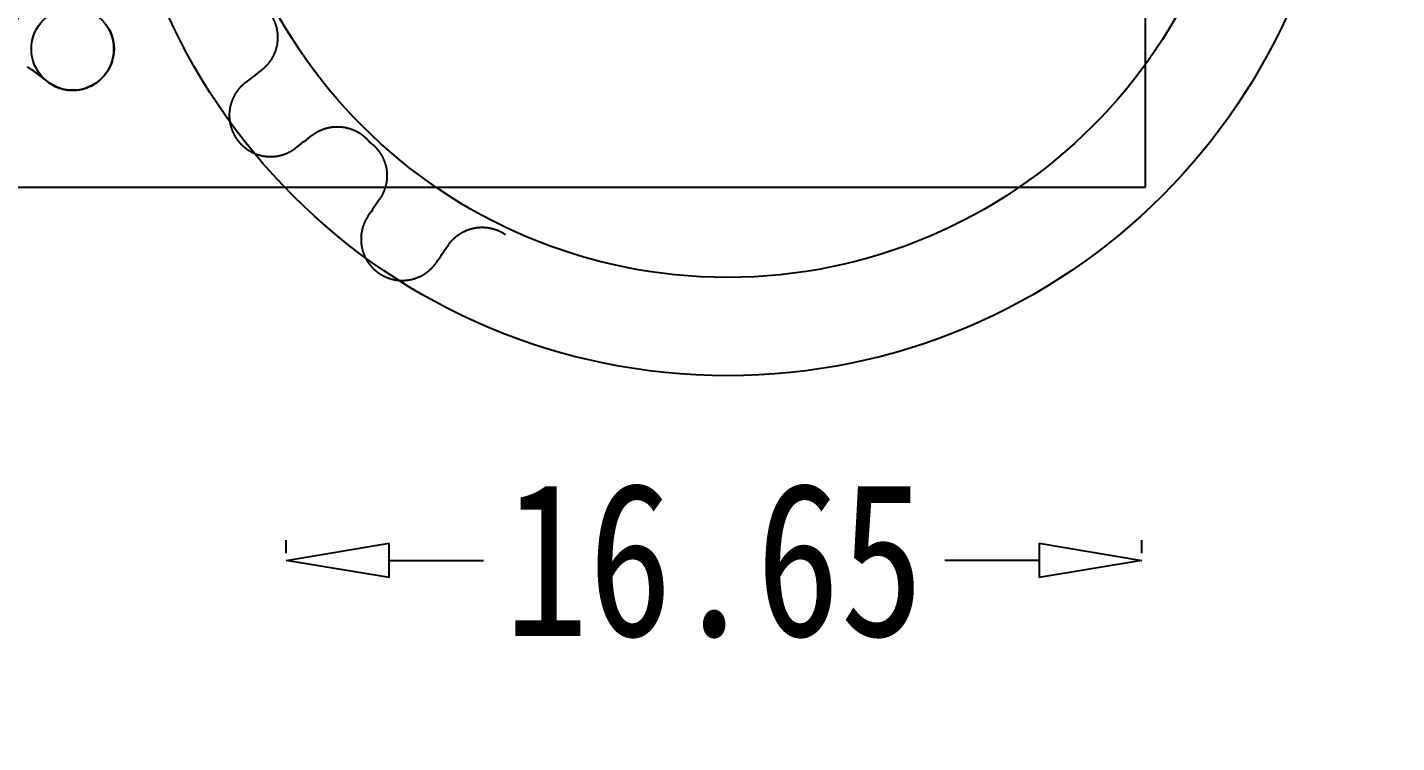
# Model space of a CAD drawing. Header units: inches. Extents: x -422 to 301, y 482 to 1125.
# Drawn here: x -47.09 to -20.44, y 793.45 to 807.38 of the extents above; entities that cross this region are included whole.
import ezdxf

# ---------------------------------------------------------------- set-up
doc = ezdxf.new("R2010")
doc.units = ezdxf.units.IN
doc.header["$LTSCALE"] = 1.21
doc.header["$MEASUREMENT"] = 0
doc.header["$PDMODE"] = 3
doc.header["$PDSIZE"] = 0.3125
doc.layers.get('0').update_dxf_attribs({"color": 5, "linetype": 'CONTINUOUS'})
doc.layers.get('Defpoints').update_dxf_attribs({"linetype": 'CONTINUOUS'})
doc.layers.add('剖面线层', color=2, linetype='CONTINUOUS', lineweight=25)
doc.styles.get("Standard").update_dxf_attribs({"font": 'txt', "width": 0.8})
doc.dimstyles.get("Standard").update_dxf_attribs({"dimtxt": 0.15625, "dimasz": 0.1875, "dimexe": 0.18, "dimexo": 0.0625, "dimgap": 0.09, "dimtad": 0, "dimtih": 1, "dimtoh": 1, "dimzin": 4, "dimdsep": 46, "dimtxsty": 'Standard', "dimblk": 'CLOSED', "dimblk1": 'CLOSED', "dimblk2": 'CLOSED', "dimcen": 0.09, "dimadec": 0, "dimazin": 0, "dimtp": 0.01, "dimtm": 0.01, "dimtfac": 1, "dimtofl": 0, "dimtmove": 0, "dimatfit": 3, "dimldrblk": 'CLOSED', "dimfxl": 1, "dimtolj": 1, "dimtzin": 4, "dimarcsym": 0})
picture_1 = doc.add_image_def('image1.jpg', size_in_pixel=(750, 1017))

# ---------------------------------------------------------------- blocks, each defined once
blk = doc.blocks.new('_ClosedBlank')
at = {"color": 0, "linetype": 'ByBlock', "lineweight": -2}
for p, q in [((-1, 0.167), (0, 0)), ((-1, 0.167), (-1, -0.167)), ((0, 0), (-1, -0.167))]:
    blk.add_line(p, q, dxfattribs=at)
blk = doc.blocks.new('*D35')
at = {"color": 0, "lineweight": -2, "transparency": 16777216}
for p, q in [((-47.689, 824.258), (-44.314, 821.482)), ((-33.658, 812.553), (-33.262, 812.553)), ((-33.46, 812.355), (-33.46, 812.751))]:
    blk.add_line(p, q, dxfattribs=at)
at = {"layer": 'Defpoints', "color": 0, "transparency": 16777216}
for p in [(-42.77, 820.212), (-24.151, 804.895)]:
    blk.add_point(p, dxfattribs=at)
at = {"color": 0, "lineweight": -2, "transparency": 16777216, "xscale": 2, "yscale": 2, "zscale": 2, "rotation": 320.558791969934}
blk.add_blockref('_ClosedBlank', (-42.77, 820.212), dxfattribs=at)
at = {"color": 0, "transparency": 16777216, "insert": (-51.775, 827.619), "char_height": 3, "attachment_point": 5, "rotation": 320.5588}
blk.add_mtext('\\A1;∅24.11', dxfattribs=at)
blk = doc.blocks.new('*D52')
at = {"color": 0, "lineweight": -2, "transparency": 16777216}
for p, q in [((-42.049, 797.136), (-42.049, 797.395)), ((-25.396, 797.136), (-25.396, 797.395)), ((-40.049, 796.999), (-38.212, 796.999)), ((-27.396, 796.999), (-29.232, 796.999))]:
    blk.add_line(p, q, dxfattribs=at)
at = {"layer": 'Defpoints', "color": 0, "transparency": 16777216}
for p in [(-42.049, 796.999), (-25.396, 796.999), (-25.396, 796.999)]:
    blk.add_point(p, dxfattribs=at)
at = {"color": 0, "lineweight": -2, "transparency": 16777216, "xscale": 2, "yscale": 2, "zscale": 2, "rotation": 180}
blk.add_blockref('_ClosedBlank', (-42.049, 796.999), dxfattribs=at)
at = {"color": 0, "lineweight": -2, "transparency": 16777216, "xscale": 2, "yscale": 2, "zscale": 2}
blk.add_blockref('_ClosedBlank', (-25.396, 796.999), dxfattribs=at)
at = {"color": 0, "transparency": 16777216, "insert": (-33.722, 796.999), "char_height": 3, "attachment_point": 5}
blk.add_mtext('\\A1;16.65', dxfattribs=at)

msp = doc.modelspace()

# ---------------------------------------------------------------- linework, layer by layer
for p, q in [((-25.326, 804.264), (-25.326, 842.422)), ((-65.326, 804.264), (-25.326, 804.264))]:
    msp.add_line(p, q)
msp.add_circle((-33.46, 812.553), 11.959)
at = {"layer": '剖面线层', "color": 1, "linetype": 'Continuous', "lineweight": 25}
for p, q in [((-42.284, 806.864), (-42.289, 806.851)), ((-40.428, 805.144), (-40.427, 805.143)), ((-40.091, 804.458), (-40.092, 804.444)), ((-40.092, 804.444), (-40.092, 804.441)), ((-38.573, 803.41), (-38.56, 803.416)), ((-37.808, 803.36), (-37.796, 803.353))]:
    msp.add_line(p, q, dxfattribs=at)
at = {"layer": '剖面线层', "color": 1, "linetype": 'Continuous', "lineweight": 25, "flags": 128}
for points in [[(-47.092, 806.61), (-47.08, 806.603), (-47.068, 806.596), (-47.056, 806.588), (-47.045, 806.581), (-47.033, 806.573), (-47.022, 806.565), (-47.01, 806.556), (-46.689, 806.315), (-46.678, 806.306), (-46.667, 806.298), (-46.655, 806.29), (-46.643, 806.282), (-46.631, 806.275), (-46.619, 806.268), (-46.607, 806.261), (-46.595, 806.254), (-46.583, 806.247), (-46.57, 806.241), (-46.558, 806.234), (-46.545, 806.228), (-46.532, 806.222), (-46.52, 806.217), (-46.507, 806.211), (-46.493, 806.206), (-46.48, 806.201), (-46.467, 806.197), (-46.454, 806.192), (-46.44, 806.188), (-46.427, 806.184), (-46.414, 806.18), (-46.4, 806.177), (-46.386, 806.174), (-46.373, 806.171), (-46.359, 806.168), (-46.345, 806.165), (-46.331, 806.163), (-46.317, 806.161), (-46.303, 806.159), (-46.289, 806.158), (-46.276, 806.156), (-46.262, 806.155), (-46.248, 806.154), (-46.234, 806.154), (-46.219, 806.153), (-46.205, 806.153), (-46.191, 806.153), (-46.177, 806.154), (-46.163, 806.154), (-46.149, 806.155), (-46.135, 806.156), (-46.121, 806.158), (-46.108, 806.159), (-46.094, 806.161), (-46.08, 806.163), (-46.066, 806.166), (-46.052, 806.168), (-46.038, 806.171), (-46.025, 806.174), (-46.011, 806.177), (-45.997, 806.181), (-45.984, 806.184), (-45.971, 806.188), (-45.957, 806.193), (-45.944, 806.197), (-45.931, 806.202), (-45.917, 806.207), (-45.904, 806.212), (-45.892, 806.217), (-45.879, 806.223), (-45.866, 806.229), (-45.853, 806.235), (-45.841, 806.241), (-45.828, 806.248), (-45.816, 806.254), (-45.804, 806.261), (-45.792, 806.268), (-45.78, 806.276), (-45.768, 806.283), (-45.756, 806.291), (-45.745, 806.299), (-45.733, 806.307), (-45.722, 806.315), (-45.711, 806.324), (-45.7, 806.333), (-45.689, 806.342), (-45.678, 806.351), (-45.668, 806.36), (-45.658, 806.37), (-45.647, 806.379), (-45.637, 806.389), (-45.628, 806.399), (-45.618, 806.409), (-45.608, 806.42), (-45.599, 806.43), (-45.59, 806.441), (-45.581, 806.452), (-45.572, 806.463), (-45.564, 806.474), (-45.556, 806.485), (-45.547, 806.496), (-45.54, 806.508), (-45.532, 806.52), (-45.524, 806.532), (-45.517, 806.543), (-45.51, 806.556), (-45.503, 806.568), (-45.496, 806.58), (-45.49, 806.593), (-45.484, 806.605), (-45.477, 806.618), (-45.472, 806.631), (-45.466, 806.643), (-45.461, 806.656), (-45.456, 806.669), (-45.451, 806.683), (-45.446, 806.696), (-45.442, 806.709), (-45.437, 806.722), (-45.433, 806.736), (-45.43, 806.749), (-45.426, 806.763), (-45.423, 806.777), (-45.42, 806.79), (-45.417, 806.804), (-45.415, 806.818), (-45.412, 806.832), (-45.41, 806.846), (-45.408, 806.86), (-45.407, 806.873), (-45.405, 806.887), (-45.404, 806.901), (-45.404, 806.915), (-45.403, 806.929), (-45.403, 806.943), (-45.402, 806.957), (-45.403, 806.971), (-45.403, 806.985), (-45.404, 807), (-45.404, 807.014), (-45.406, 807.027), (-45.407, 807.041), (-45.409, 807.055), (-45.41, 807.069), (-45.412, 807.083), (-45.415, 807.097), (-45.417, 807.111), (-45.42, 807.125), (-45.423, 807.138), (-45.427, 807.152), (-45.43, 807.165), (-45.434, 807.179), (-45.438, 807.192), (-45.442, 807.206), (-45.446, 807.219), (-45.451, 807.232), (-45.456, 807.245), (-45.461, 807.258), (-45.467, 807.271), (-45.472, 807.284), (-45.478, 807.297), (-45.484, 807.31), (-45.49, 807.322), (-45.497, 807.335), (-45.504, 807.347), (-45.51, 807.359), (-45.518, 807.371), (-45.525, 807.383)], [(-38.598, 803.398), (-38.589, 803.403), (-38.589, 803.403), (-38.586, 803.404), (-38.586, 803.404)]]:
    msp.add_lwpolyline(points, dxfattribs=at)
at = {"layer": '剖面线层', "color": 1}
for centre in [(-55.197, 813.721), (-33.461, 812.553)]:
    msp.add_circle(centre, 10.045, dxfattribs=at)
at = {"layer": '剖面线层', "color": 7, "true_color": 0xffffff}
msp.add_circle((-46.206, 806.957), 0.804, dxfattribs=at)
at = {"layer": '剖面线层', "color": 1, "linetype": 'Continuous', "lineweight": 25}
for points, knots in [([(-42.971, 808.162), (-42.966, 808.161), (-42.957, 808.159), (-42.943, 808.156), (-42.93, 808.152), (-42.916, 808.149), (-42.903, 808.145), (-42.889, 808.141), (-42.876, 808.137), (-42.863, 808.132), (-42.85, 808.127), (-42.836, 808.123), (-42.823, 808.117), (-42.81, 808.112), (-42.798, 808.106), (-42.785, 808.1), (-42.772, 808.094), (-42.76, 808.088), (-42.747, 808.081), (-42.735, 808.075), (-42.723, 808.068), (-42.711, 808.061), (-42.699, 808.053), (-42.687, 808.046), (-42.675, 808.038), (-42.664, 808.03), (-42.652, 808.022), (-42.641, 808.013), (-42.63, 808.005), (-42.619, 807.996), (-42.608, 807.987), (-42.598, 807.978), (-42.587, 807.968), (-42.577, 807.959), (-42.567, 807.949), (-42.557, 807.939), (-42.547, 807.929), (-42.538, 807.919), (-42.528, 807.909), (-42.519, 807.898), (-42.51, 807.887), (-42.501, 807.877), (-42.492, 807.866), (-42.484, 807.854), (-42.475, 807.843), (-42.467, 807.832), (-42.459, 807.82), (-42.452, 807.808), (-42.444, 807.796), (-42.437, 807.784), (-42.43, 807.772), (-42.423, 807.76), (-42.416, 807.748), (-42.41, 807.735), (-42.404, 807.723), (-42.398, 807.71), (-42.391, 807.697), (-42.389, 807.686), (-42.379, 807.676), (-42.388, 807.674), (-42.382, 807.669), (-42.38, 807.664), (-42.377, 807.66), (-42.375, 807.655), (-42.373, 807.651), (-42.371, 807.643), (-42.365, 807.65), (-42.362, 807.636), (-42.354, 807.628), (-42.346, 807.616), (-42.339, 807.604), (-42.331, 807.592), (-42.324, 807.58), (-42.317, 807.568), (-42.311, 807.555), (-42.304, 807.543), (-42.298, 807.53), (-42.292, 807.518), (-42.286, 807.505), (-42.281, 807.492), (-42.276, 807.479), (-42.27, 807.466), (-42.266, 807.453), (-42.261, 807.44), (-42.257, 807.426), (-42.253, 807.413), (-42.249, 807.399), (-42.245, 807.386), (-42.241, 807.372), (-42.238, 807.359), (-42.235, 807.345), (-42.233, 807.331), (-42.23, 807.317), (-42.228, 807.303), (-42.226, 807.29), (-42.224, 807.276), (-42.222, 807.262), (-42.221, 807.248), (-42.22, 807.234), (-42.219, 807.22), (-42.219, 807.206), (-42.218, 807.192), (-42.218, 807.178), (-42.218, 807.164), (-42.219, 807.15), (-42.22, 807.136), (-42.221, 807.122), (-42.222, 807.108), (-42.223, 807.094), (-42.225, 807.08), (-42.227, 807.066), (-42.229, 807.052), (-42.231, 807.038), (-42.234, 807.024), (-42.237, 807.011), (-42.24, 806.997), (-42.243, 806.983), (-42.247, 806.97), (-42.25, 806.956), (-42.255, 806.943), (-42.259, 806.93), (-42.263, 806.916), (-42.268, 806.903), (-42.271, 806.894), (-42.273, 806.89)], [0, 0, 0, 0, 0.008618, 0.017243, 0.025808, 0.034423, 0.043052, 0.051629, 0.060226, 0.068815, 0.077429, 0.086069, 0.094643, 0.103275, 0.111847, 0.120456, 0.129036, 0.137656, 0.146253, 0.154874, 0.163478, 0.172086, 0.180682, 0.189314, 0.197893, 0.206514, 0.215087, 0.223676, 0.232316, 0.240902, 0.24951, 0.25813, 0.266706, 0.275309, 0.283933, 0.292531, 0.301105, 0.309702, 0.318335, 0.326952, 0.335557, 0.344148, 0.352734, 0.361362, 0.369939, 0.378566, 0.387145, 0.39578, 0.404371, 0.412976, 0.421544, 0.430177, 0.438773, 0.447397, 0.455995, 0.46457, 0.473173, 0.481797, 0.487333, 0.490095, 0.491821, 0.498675, 0.500006, 0.501333, 0.508233, 0.509967, 0.512729, 0.51825, 0.52688, 0.535463, 0.544057, 0.552662, 0.561279, 0.569858, 0.578461, 0.587084, 0.595682, 0.604297, 0.6129, 0.621487, 0.630106, 0.638702, 0.647301, 0.655894, 0.664516, 0.673104, 0.681725, 0.690304, 0.698936, 0.707532, 0.71612, 0.724744, 0.733321, 0.741962, 0.750516, 0.759163, 0.767771, 0.776344, 0.78495, 0.79355, 0.802163, 0.810736, 0.819354, 0.827961, 0.836569, 0.845168, 0.853745, 0.862379, 0.870972, 0.879589, 0.888166, 0.89681, 0.905385, 0.913997, 0.922579, 0.931204, 0.939806, 0.948421, 0.957012, 0.965629, 0.974225, 0.982815, 0.991428, 1, 1, 1, 1]), ([(-42.289, 806.851), (-42.291, 806.847), (-42.295, 806.838), (-42.301, 806.826), (-42.308, 806.813), (-42.314, 806.801), (-42.321, 806.789), (-42.328, 806.776), (-42.335, 806.764), (-42.342, 806.752), (-42.35, 806.741), (-42.358, 806.729), (-42.366, 806.717), (-42.374, 806.706), (-42.382, 806.695), (-42.391, 806.684), (-42.4, 806.673), (-42.409, 806.662), (-42.418, 806.651), (-42.427, 806.641), (-42.437, 806.631), (-42.446, 806.62), (-42.456, 806.61), (-42.466, 806.601), (-42.476, 806.591), (-42.487, 806.582), (-42.497, 806.572), (-42.508, 806.563), (-42.519, 806.554), (-42.632, 806.466), (-42.746, 806.38), (-42.859, 806.291), (-42.87, 806.282), (-42.88, 806.273), (-42.891, 806.264), (-42.901, 806.255), (-42.911, 806.245), (-42.921, 806.235), (-42.931, 806.225), (-42.941, 806.215), (-42.951, 806.205), (-42.96, 806.194), (-42.969, 806.184), (-42.978, 806.173), (-42.987, 806.162), (-42.995, 806.151), (-43.004, 806.14), (-43.012, 806.128), (-43.02, 806.117), (-43.028, 806.105), (-43.035, 806.093), (-43.043, 806.081), (-43.05, 806.069), (-43.057, 806.057), (-43.064, 806.045), (-43.07, 806.032), (-43.076, 806.02), (-43.082, 806.007), (-43.088, 805.994), (-43.094, 805.982), (-43.099, 805.969), (-43.105, 805.956), (-43.11, 805.942), (-43.114, 805.929), (-43.119, 805.916), (-43.123, 805.903), (-43.127, 805.889), (-43.131, 805.876), (-43.135, 805.862), (-43.138, 805.848), (-43.141, 805.835), (-43.144, 805.821), (-43.146, 805.807), (-43.149, 805.793), (-43.151, 805.78), (-43.153, 805.766), (-43.154, 805.752), (-43.156, 805.738), (-43.157, 805.724), (-43.158, 805.71), (-43.159, 805.696), (-43.159, 805.682), (-43.159, 805.668), (-43.159, 805.654), (-43.159, 805.64), (-43.158, 805.626), (-43.158, 805.612), (-43.156, 805.598), (-43.155, 805.584), (-43.154, 805.57), (-43.152, 805.556), (-43.15, 805.542), (-43.148, 805.528), (-43.145, 805.514), (-43.142, 805.501), (-43.139, 805.487), (-43.136, 805.473), (-43.133, 805.46), (-43.129, 805.446), (-43.125, 805.433), (-43.121, 805.419), (-43.117, 805.406), (-43.112, 805.393), (-43.107, 805.38), (-43.102, 805.366), (-43.097, 805.353), (-43.091, 805.341), (-43.085, 805.328), (-43.079, 805.315), (-43.073, 805.303), (-43.067, 805.29), (-43.06, 805.278), (-43.053, 805.265), (-43.046, 805.253), (-43.039, 805.241), (-43.031, 805.23), (-43.024, 805.218), (-43.016, 805.206), (-43.008, 805.195), (-42.999, 805.183), (-42.991, 805.172), (-42.982, 805.161), (-42.973, 805.15), (-42.964, 805.14), (-42.955, 805.129), (-42.946, 805.119), (-42.936, 805.109), (-42.926, 805.098), (-42.916, 805.089), (-42.906, 805.079), (-42.896, 805.069), (-42.885, 805.06), (-42.875, 805.051), (-42.864, 805.042), (-42.853, 805.033), (-42.842, 805.025), (-42.831, 805.016), (-42.819, 805.008), (-42.808, 805), (-42.796, 804.992), (-42.784, 804.985), (-42.772, 804.977), (-42.76, 804.97), (-42.748, 804.963), (-42.736, 804.956), (-42.723, 804.95), (-42.711, 804.944), (-42.698, 804.937), (-42.686, 804.932), (-42.673, 804.926), (-42.66, 804.92), (-42.647, 804.915), (-42.634, 804.91), (-42.62, 804.906), (-42.607, 804.901), (-42.594, 804.897), (-42.58, 804.893), (-42.567, 804.889), (-42.553, 804.885), (-42.54, 804.882), (-42.526, 804.879), (-42.512, 804.876), (-42.498, 804.873), (-42.485, 804.871), (-42.471, 804.869), (-42.457, 804.867), (-42.443, 804.865), (-42.429, 804.864), (-42.415, 804.863), (-42.401, 804.862), (-42.387, 804.861), (-42.373, 804.861), (-42.359, 804.861), (-42.345, 804.861), (-42.331, 804.861), (-42.317, 804.862), (-42.303, 804.862), (-42.289, 804.863), (-42.275, 804.865), (-42.261, 804.866), (-42.247, 804.868), (-42.233, 804.87), (-42.219, 804.872), (-42.206, 804.875), (-42.192, 804.878), (-42.178, 804.881), (-42.164, 804.884), (-42.151, 804.887), (-42.137, 804.891), (-42.124, 804.895), (-42.11, 804.899), (-42.097, 804.903), (-42.084, 804.908), (-42.071, 804.913), (-42.058, 804.918), (-42.045, 804.923), (-42.032, 804.929), (-42.019, 804.935), (-42.006, 804.941), (-41.994, 804.947), (-41.981, 804.953), (-41.969, 804.96), (-41.957, 804.967), (-41.945, 804.974), (-41.933, 804.981), (-41.921, 804.989), (-41.909, 804.996), (-41.897, 805.004), (-41.886, 805.012), (-41.875, 805.021), (-41.76, 805.107), (-41.649, 805.197), (-41.535, 805.284), (-41.523, 805.292), (-41.512, 805.3), (-41.5, 805.308), (-41.489, 805.316), (-41.477, 805.323), (-41.465, 805.33), (-41.453, 805.337), (-41.44, 805.344), (-41.428, 805.351), (-41.416, 805.357), (-41.403, 805.364), (-41.39, 805.369), (-41.378, 805.375), (-41.365, 805.381), (-41.352, 805.386), (-41.339, 805.391), (-41.325, 805.396), (-41.312, 805.401), (-41.299, 805.405), (-41.285, 805.409), (-41.272, 805.413), (-41.258, 805.417), (-41.245, 805.42), (-41.231, 805.424), (-41.217, 805.426), (-41.204, 805.429), (-41.19, 805.432), (-41.177, 805.434), (-41.168, 805.435), (-41.162, 805.436), (-41.157, 805.437), (-41.147, 805.438), (-41.134, 805.439), (-41.12, 805.441), (-41.106, 805.442), (-41.092, 805.442), (-41.078, 805.443), (-41.064, 805.443), (-41.05, 805.443), (-41.036, 805.443), (-41.022, 805.443), (-41.008, 805.442), (-40.994, 805.441), (-40.98, 805.44), (-40.966, 805.439), (-40.952, 805.437), (-40.939, 805.435), (-40.925, 805.433), (-40.911, 805.431), (-40.897, 805.428), (-40.883, 805.425), (-40.87, 805.422), (-40.856, 805.419), (-40.842, 805.415), (-40.829, 805.411), (-40.815, 805.407), (-40.802, 805.403), (-40.789, 805.398), (-40.776, 805.394), (-40.763, 805.389), (-40.749, 805.384), (-40.737, 805.378), (-40.724, 805.372), (-40.711, 805.367), (-40.698, 805.361), (-40.686, 805.354), (-40.673, 805.348), (-40.661, 805.341), (-40.649, 805.334), (-40.637, 805.327), (-40.625, 805.319), (-40.613, 805.312), (-40.601, 805.304), (-40.59, 805.296), (-40.579, 805.288), (-40.567, 805.279), (-40.556, 805.271), (-40.545, 805.262), (-40.535, 805.253), (-40.524, 805.244), (-40.513, 805.235), (-40.503, 805.225), (-40.493, 805.215), (-40.483, 805.206), (-40.473, 805.195), (-40.464, 805.185), (-40.454, 805.175), (-40.448, 805.166), (-40.437, 805.159), (-40.441, 805.155), (-40.442, 805.154)], [0, 0, 0, 0, 0.002833, 0.005656, 0.008492, 0.011321, 0.014158, 0.016974, 0.019807, 0.022644, 0.025469, 0.028313, 0.031134, 0.033971, 0.036797, 0.03962, 0.042465, 0.045297, 0.048114, 0.050955, 0.053786, 0.056608, 0.059434, 0.062272, 0.065103, 0.067927, 0.070763, 0.073593, 0.076421, 0.079262, 0.160359, 0.163184, 0.166011, 0.168843, 0.171678, 0.174501, 0.177332, 0.180169, 0.182998, 0.185836, 0.188664, 0.191489, 0.194325, 0.197158, 0.199983, 0.20281, 0.205647, 0.208473, 0.21131, 0.214133, 0.216973, 0.219802, 0.222628, 0.225465, 0.228287, 0.231131, 0.233946, 0.236791, 0.239623, 0.242444, 0.245276, 0.248106, 0.250949, 0.253761, 0.256609, 0.259438, 0.262261, 0.26509, 0.267925, 0.270754, 0.273581, 0.276417, 0.27925, 0.282083, 0.284904, 0.287738, 0.290574, 0.2934, 0.29623, 0.299065, 0.301892, 0.304727, 0.307556, 0.310382, 0.313217, 0.316051, 0.318881, 0.321712, 0.324541, 0.327374, 0.330197, 0.333034, 0.335863, 0.338699, 0.34153, 0.344363, 0.347191, 0.350016, 0.352854, 0.355676, 0.358512, 0.361339, 0.364177, 0.367006, 0.369839, 0.372656, 0.375497, 0.378328, 0.381149, 0.383995, 0.386814, 0.389644, 0.392485, 0.395304, 0.398135, 0.400979, 0.403804, 0.406627, 0.409465, 0.412288, 0.415127, 0.417952, 0.42078, 0.42361, 0.426445, 0.429286, 0.432117, 0.434936, 0.437765, 0.440602, 0.443433, 0.446259, 0.449091, 0.451924, 0.454753, 0.457592, 0.460418, 0.463254, 0.466076, 0.468914, 0.471739, 0.474567, 0.4774, 0.480231, 0.483068, 0.485896, 0.488733, 0.491556, 0.494389, 0.497218, 0.50005, 0.50288, 0.505714, 0.508548, 0.511374, 0.514203, 0.517038, 0.519865, 0.5227, 0.52553, 0.528356, 0.531192, 0.534026, 0.536847, 0.53968, 0.542502, 0.545338, 0.548176, 0.550994, 0.553829, 0.556669, 0.559491, 0.56232, 0.565159, 0.56798, 0.570823, 0.573645, 0.576485, 0.579305, 0.582138, 0.584976, 0.587798, 0.590641, 0.593463, 0.596294, 0.599127, 0.601955, 0.604795, 0.607618, 0.610455, 0.613276, 0.616118, 0.618945, 0.62177, 0.624603, 0.627439, 0.630261, 0.633092, 0.63593, 0.638759, 0.641596, 0.644425, 0.647249, 0.650085, 0.652916, 0.655743, 0.658568, 0.661407, 0.66423, 0.667068, 0.669891, 0.750989, 0.753828, 0.756651, 0.759489, 0.762312, 0.765153, 0.767981, 0.770811, 0.773647, 0.776471, 0.779302, 0.782137, 0.784966, 0.787788, 0.790619, 0.79346, 0.796277, 0.799109, 0.801954, 0.804777, 0.807604, 0.81044, 0.813261, 0.816099, 0.818925, 0.821768, 0.824601, 0.827417, 0.830253, 0.833082, 0.835353, 0.835919, 0.836485, 0.838742, 0.841575, 0.844418, 0.847236, 0.850079, 0.8529, 0.855734, 0.858561, 0.861389, 0.864224, 0.867051, 0.869886, 0.872717, 0.875555, 0.878378, 0.881212, 0.884034, 0.886878, 0.8897, 0.892536, 0.895363, 0.898192, 0.901027, 0.903856, 0.906689, 0.909508, 0.912343, 0.915178, 0.918012, 0.920842, 0.923673, 0.926494, 0.929327, 0.932172, 0.934987, 0.93783, 0.940652, 0.94349, 0.946316, 0.949144, 0.951985, 0.954807, 0.957644, 0.96047, 0.963307, 0.966135, 0.96896, 0.971792, 0.974629, 0.977454, 0.980282, 0.983119, 0.985948, 0.988786, 0.991617, 0.994439, 0.997275, 0.999081, 1, 1, 1, 1]), ([(-42.273, 806.89), (-42.273, 806.889), (-42.275, 806.885), (-42.278, 806.877), (-42.282, 806.869), (-42.283, 806.865), (-42.284, 806.864)], [0, 0, 0, 0, 0.10173, 0.502277, 0.902219, 1, 1, 1, 1]), ([(-41.162, 805.436), (-41.158, 805.436), (-41.154, 805.437), (-41.149, 805.438), (-41.148, 805.438)], [0, 0, 0, 0, 0.801909, 1, 1, 1, 1]), ([(-40.442, 805.154), (-40.441, 805.153), (-40.437, 805.151), (-40.433, 805.147), (-40.429, 805.145), (-40.428, 805.144)], [0, 0, 0, 0, 0.17429, 0.863435, 1, 1, 1, 1]), ([(-40.427, 805.143), (-40.426, 805.142), (-40.424, 805.138), (-40.421, 805.135), (-40.418, 805.132)], [0, 0, 0, 0, 0.201065, 1, 1, 1, 1]), ([(-40.418, 805.132), (-40.417, 805.133), (-40.414, 805.137), (-40.406, 805.126), (-40.396, 805.121), (-40.386, 805.112), (-40.375, 805.103), (-40.364, 805.094), (-40.354, 805.084), (-40.343, 805.075), (-40.333, 805.065), (-40.323, 805.055), (-40.313, 805.045), (-40.304, 805.035), (-40.294, 805.025), (-40.285, 805.014), (-40.276, 805.003), (-40.267, 804.992), (-40.259, 804.981), (-40.25, 804.97), (-40.242, 804.959), (-40.234, 804.948), (-40.226, 804.936), (-40.218, 804.924), (-40.211, 804.912), (-40.203, 804.9), (-40.196, 804.888), (-40.189, 804.876), (-40.183, 804.864), (-40.176, 804.851), (-40.17, 804.839), (-40.164, 804.826), (-40.158, 804.813), (-40.153, 804.8), (-40.148, 804.787), (-40.142, 804.774), (-40.138, 804.761), (-40.133, 804.748), (-40.128, 804.734), (-40.124, 804.721), (-40.12, 804.708), (-40.117, 804.694), (-40.113, 804.68), (-40.11, 804.667), (-40.107, 804.653), (-40.104, 804.639), (-40.102, 804.626), (-40.1, 804.612), (-40.098, 804.598), (-40.096, 804.584), (-40.094, 804.57), (-40.093, 804.556), (-40.092, 804.542), (-40.091, 804.528), (-40.091, 804.514), (-40.09, 804.5), (-40.09, 804.486), (-40.09, 804.472), (-40.091, 804.463), (-40.091, 804.458)], [0, 0, 0, 0, 0.005737, 0.017231, 0.035079, 0.053011, 0.07089, 0.088694, 0.106628, 0.124478, 0.142289, 0.160248, 0.178057, 0.195925, 0.213845, 0.231642, 0.249514, 0.26746, 0.285293, 0.303114, 0.321031, 0.338846, 0.35677, 0.374603, 0.392446, 0.410318, 0.428217, 0.446137, 0.464005, 0.481814, 0.499672, 0.517584, 0.535434, 0.553268, 0.571172, 0.589051, 0.606884, 0.624829, 0.642639, 0.660575, 0.678385, 0.696299, 0.714132, 0.731985, 0.749825, 0.767737, 0.785643, 0.803499, 0.821357, 0.839227, 0.857107, 0.874912, 0.892787, 0.910651, 0.928596, 0.946429, 0.964329, 0.982185, 1, 1, 1, 1]), ([(-40.092, 804.43), (-40.093, 804.429), (-40.093, 804.424), (-40.094, 804.415), (-40.095, 804.402), (-40.097, 804.388), (-40.099, 804.374), (-40.101, 804.36), (-40.103, 804.346), (-40.106, 804.333), (-40.109, 804.319), (-40.112, 804.305), (-40.115, 804.292), (-40.119, 804.278), (-40.122, 804.265), (-40.126, 804.251), (-40.131, 804.238), (-40.135, 804.225), (-40.14, 804.211), (-40.145, 804.198), (-40.15, 804.185), (-40.155, 804.172), (-40.161, 804.159), (-40.167, 804.147), (-40.173, 804.134), (-40.179, 804.121), (-40.186, 804.109), (-40.193, 804.097), (-40.2, 804.085), (-40.207, 804.073), (-40.214, 804.061), (-40.222, 804.049), (-40.302, 803.93), (-40.383, 803.812), (-40.464, 803.693), (-40.471, 803.682), (-40.478, 803.67), (-40.486, 803.658), (-40.493, 803.645), (-40.499, 803.633), (-40.506, 803.621), (-40.512, 803.608), (-40.518, 803.595), (-40.524, 803.583), (-40.53, 803.57), (-40.535, 803.557), (-40.54, 803.544), (-40.545, 803.531), (-40.55, 803.518), (-40.555, 803.504), (-40.559, 803.491), (-40.563, 803.478), (-40.567, 803.464), (-40.57, 803.451), (-40.574, 803.437), (-40.577, 803.423), (-40.58, 803.41), (-40.582, 803.396), (-40.585, 803.382), (-40.587, 803.368), (-40.589, 803.354), (-40.59, 803.34), (-40.592, 803.326), (-40.593, 803.312), (-40.594, 803.298), (-40.594, 803.284), (-40.595, 803.27), (-40.595, 803.256), (-40.595, 803.242), (-40.595, 803.228), (-40.594, 803.214), (-40.593, 803.2), (-40.592, 803.186), (-40.591, 803.172), (-40.589, 803.158), (-40.588, 803.144), (-40.586, 803.13), (-40.583, 803.117), (-40.581, 803.103), (-40.578, 803.089), (-40.575, 803.075), (-40.572, 803.062), (-40.569, 803.048), (-40.565, 803.035), (-40.561, 803.021), (-40.557, 803.008), (-40.552, 802.994), (-40.548, 802.981), (-40.543, 802.968), (-40.538, 802.955), (-40.533, 802.942), (-40.527, 802.929), (-40.521, 802.916), (-40.515, 802.904), (-40.509, 802.891), (-40.503, 802.878), (-40.496, 802.866), (-40.489, 802.854), (-40.482, 802.842), (-40.475, 802.83), (-40.467, 802.818), (-40.46, 802.806), (-40.452, 802.795), (-40.444, 802.783), (-40.435, 802.772), (-40.427, 802.761), (-40.418, 802.75), (-40.409, 802.739), (-40.4, 802.728), (-40.391, 802.718), (-40.381, 802.707), (-40.372, 802.697), (-40.362, 802.687), (-40.352, 802.677), (-40.342, 802.667), (-40.332, 802.658), (-40.321, 802.648), (-40.311, 802.639), (-40.3, 802.63), (-40.289, 802.622), (-40.278, 802.613), (-40.267, 802.605), (-40.255, 802.596), (-40.244, 802.588), (-40.232, 802.581), (-40.22, 802.573), (-40.208, 802.566), (-40.196, 802.559), (-40.184, 802.552), (-40.172, 802.545), (-40.159, 802.538), (-40.147, 802.532), (-40.134, 802.526), (-40.121, 802.52), (-40.109, 802.514), (-40.096, 802.509), (-40.083, 802.504), (-40.069, 802.499), (-40.056, 802.494), (-40.043, 802.489), (-40.03, 802.485), (-40.016, 802.481), (-40.003, 802.477), (-39.989, 802.474), (-39.975, 802.471), (-39.962, 802.467), (-39.948, 802.464), (-39.934, 802.462), (-39.92, 802.46), (-39.907, 802.457), (-39.893, 802.456), (-39.879, 802.454), (-39.865, 802.452), (-39.851, 802.451), (-39.837, 802.45), (-39.823, 802.45), (-39.809, 802.449), (-39.795, 802.449), (-39.781, 802.449), (-39.767, 802.45), (-39.753, 802.45), (-39.739, 802.451), (-39.725, 802.452), (-39.711, 802.453), (-39.697, 802.455), (-39.683, 802.456), (-39.669, 802.458), (-39.655, 802.461), (-39.641, 802.463), (-39.628, 802.466), (-39.614, 802.469), (-39.6, 802.472), (-39.587, 802.476), (-39.573, 802.479), (-39.56, 802.483), (-39.546, 802.487), (-39.533, 802.492), (-39.52, 802.497), (-39.507, 802.501), (-39.493, 802.506), (-39.48, 802.512), (-39.468, 802.517), (-39.455, 802.523), (-39.442, 802.529), (-39.43, 802.535), (-39.417, 802.542), (-39.405, 802.548), (-39.393, 802.555), (-39.38, 802.562), (-39.368, 802.569), (-39.357, 802.577), (-39.345, 802.585), (-39.333, 802.593), (-39.322, 802.601), (-39.31, 802.609), (-39.299, 802.617), (-39.288, 802.626), (-39.277, 802.635), (-39.267, 802.644), (-39.256, 802.653), (-39.246, 802.663), (-39.236, 802.672), (-39.225, 802.682), (-39.216, 802.692), (-39.206, 802.702), (-39.196, 802.713), (-39.187, 802.723), (-39.178, 802.734), (-39.169, 802.744), (-39.16, 802.755), (-39.152, 802.766), (-39.143, 802.778), (-39.135, 802.789), (-39.054, 802.907), (-38.973, 803.026), (-38.893, 803.144), (-38.885, 803.156), (-38.876, 803.167), (-38.868, 803.178), (-38.859, 803.189), (-38.85, 803.2), (-38.841, 803.21), (-38.832, 803.221), (-38.822, 803.231), (-38.812, 803.241), (-38.802, 803.251), (-38.792, 803.261), (-38.782, 803.271), (-38.772, 803.28), (-38.761, 803.289), (-38.751, 803.298), (-38.74, 803.307), (-38.729, 803.316), (-38.718, 803.324), (-38.706, 803.333), (-38.695, 803.341), (-38.683, 803.349), (-38.672, 803.356), (-38.66, 803.364), (-38.648, 803.371), (-38.636, 803.378), (-38.623, 803.385), (-38.611, 803.392), (-38.603, 803.396), (-38.598, 803.398)], [0, 0, 0, 0, 0.000671, 0.003373, 0.006744, 0.010124, 0.013503, 0.01688, 0.020244, 0.023623, 0.027004, 0.030373, 0.033748, 0.037127, 0.040498, 0.043878, 0.047251, 0.05062, 0.053999, 0.057389, 0.060753, 0.064139, 0.067502, 0.070879, 0.074245, 0.077627, 0.081, 0.084382, 0.087757, 0.091134, 0.094507, 0.097875, 0.101258, 0.197937, 0.201321, 0.204689, 0.208062, 0.211431, 0.214814, 0.218196, 0.221569, 0.224942, 0.228317, 0.231695, 0.235057, 0.238434, 0.241808, 0.245187, 0.248566, 0.251947, 0.255308, 0.2587, 0.262058, 0.265438, 0.268825, 0.272182, 0.275563, 0.278941, 0.282319, 0.285683, 0.289061, 0.292442, 0.295811, 0.299186, 0.302566, 0.305936, 0.309317, 0.312689, 0.316059, 0.319438, 0.322811, 0.326192, 0.329561, 0.332941, 0.336318, 0.339684, 0.343066, 0.346439, 0.349821, 0.353179, 0.356574, 0.359946, 0.363314, 0.366698, 0.370061, 0.373449, 0.376813, 0.380184, 0.383571, 0.386948, 0.390311, 0.393694, 0.397069, 0.400434, 0.403807, 0.40719, 0.410562, 0.413949, 0.41731, 0.420686, 0.424056, 0.427444, 0.43081, 0.434194, 0.437559, 0.440944, 0.444312, 0.447682, 0.451058, 0.454439, 0.457826, 0.461198, 0.464562, 0.467935, 0.471318, 0.474693, 0.478058, 0.481439, 0.484816, 0.488185, 0.491574, 0.494938, 0.498307, 0.50169, 0.505073, 0.508442, 0.511814, 0.515191, 0.518566, 0.521948, 0.525321, 0.528703, 0.532069, 0.535446, 0.538809, 0.542195, 0.545559, 0.548949, 0.552328, 0.555698, 0.55907, 0.562435, 0.56582, 0.5692, 0.57256, 0.575944, 0.579312, 0.58269, 0.586067, 0.589431, 0.59281, 0.596191, 0.59956, 0.602935, 0.606315, 0.609685, 0.613065, 0.616438, 0.619807, 0.623187, 0.626576, 0.62994, 0.633316, 0.636689, 0.640066, 0.643432, 0.646814, 0.650187, 0.653569, 0.656944, 0.660321, 0.663693, 0.667062, 0.670445, 0.673809, 0.677191, 0.680561, 0.683945, 0.687318, 0.690695, 0.694077, 0.697441, 0.700816, 0.7042, 0.707573, 0.710934, 0.714308, 0.717695, 0.721057, 0.724431, 0.727822, 0.73119, 0.734575, 0.73794, 0.741324, 0.74469, 0.748058, 0.751449, 0.754823, 0.758185, 0.761572, 0.764946, 0.768307, 0.7717, 0.775064, 0.778439, 0.781822, 0.785185, 0.788562, 0.791936, 0.79532, 0.798689, 0.802071, 0.805435, 0.902132, 0.905502, 0.908884, 0.912248, 0.915637, 0.919011, 0.922383, 0.925746, 0.929133, 0.932509, 0.935869, 0.939261, 0.942625, 0.946, 0.949387, 0.952747, 0.956122, 0.959513, 0.96288, 0.966247, 0.969631, 0.972995, 0.976381, 0.979748, 0.98312, 0.986495, 0.989874, 0.993261, 0.996636, 1, 1, 1, 1]), ([(-40.092, 804.441), (-40.092, 804.437), (-40.093, 804.429), (-40.092, 804.43), (-40.092, 804.43)], [0, 0, 0, 0, 0.47142, 1, 1, 1, 1]), ([(-38.56, 803.416), (-38.556, 803.418), (-38.548, 803.422), (-38.535, 803.427), (-38.521, 803.432), (-38.508, 803.437), (-38.495, 803.442), (-38.482, 803.446), (-38.468, 803.45), (-38.455, 803.454), (-38.441, 803.458), (-38.428, 803.461), (-38.414, 803.464), (-38.4, 803.467), (-38.387, 803.47), (-38.373, 803.473), (-38.359, 803.475), (-38.345, 803.477), (-38.331, 803.479), (-38.317, 803.48), (-38.303, 803.481), (-38.289, 803.483), (-38.275, 803.483), (-38.261, 803.484), (-38.247, 803.484), (-38.233, 803.484), (-38.219, 803.484), (-38.205, 803.484), (-38.191, 803.483), (-38.177, 803.482), (-38.163, 803.481), (-38.149, 803.479), (-38.135, 803.478), (-38.121, 803.476), (-38.108, 803.474), (-38.094, 803.471), (-38.08, 803.469), (-38.066, 803.466), (-38.053, 803.463), (-38.039, 803.459), (-38.025, 803.456), (-38.012, 803.452), (-37.998, 803.448), (-37.985, 803.444), (-37.972, 803.439), (-37.959, 803.435), (-37.945, 803.43), (-37.932, 803.424), (-37.919, 803.419), (-37.907, 803.413), (-37.894, 803.408), (-37.881, 803.401), (-37.869, 803.395), (-37.856, 803.389), (-37.844, 803.382), (-37.832, 803.375), (-37.82, 803.368), (-37.812, 803.363), (-37.808, 803.36)], [0, 0, 0, 0, 0.017822, 0.035713, 0.053554, 0.071402, 0.089335, 0.107132, 0.125023, 0.142855, 0.160756, 0.178577, 0.196418, 0.214245, 0.232102, 0.25004, 0.267884, 0.285729, 0.303538, 0.321405, 0.339249, 0.357112, 0.374963, 0.39284, 0.410718, 0.428546, 0.446389, 0.464273, 0.482105, 0.499986, 0.517763, 0.535665, 0.553551, 0.571353, 0.589295, 0.607092, 0.624968, 0.642779, 0.660681, 0.678536, 0.696338, 0.71425, 0.732052, 0.749978, 0.767805, 0.785684, 0.803532, 0.821328, 0.839244, 0.857125, 0.874903, 0.892802, 0.910694, 0.928538, 0.94634, 0.964197, 0.982064, 1, 1, 1, 1]), ([(-38.586, 803.404), (-38.586, 803.404), (-38.583, 803.406), (-38.578, 803.408), (-38.574, 803.41), (-38.573, 803.41)], [0, 0, 0, 0, 0.038611, 0.810082, 1, 1, 1, 1]), ([(-37.796, 803.353), (-37.795, 803.352), (-37.791, 803.35), (-37.788, 803.347), (-37.784, 803.345)], [0, 0, 0, 0, 0.201756, 1, 1, 1, 1])]:
    msp.add_open_spline(points, degree=3, knots=knots, dxfattribs=at)

# ---------------------------------------------------------------- dimensions: what is measured, and where the dimension line sits
dim = msp.add_diameter_dim_2p(p1=(-24.151, 804.895), p2=(-42.77, 820.212), dimstyle='Standard', override={"dimtxt": 3, "dimasz": 2, "dimexe": 0.396, "dimexo": 0.1375, "dimtih": 0, "dimtoh": 0, "dimzin": 0, "dimblk": 'ClosedBlank', "dimcen": 0.198, "dimtp": 0, "dimtm": 0, "dimldrblk": 'ClosedBlank', "dimtzin": 0})
dim.commit()
dim.dimension.update_dxf_attribs({"geometry": '*D35', "text_midpoint": (-51.775, 827.619), "dimtype": 163})
dim = msp.add_linear_dim(base=(-25.396, 796.999), p1=(-42.049, 796.999), p2=(-25.396, 796.999), angle=180, dimstyle='Standard', override={"dimtxt": 3, "dimasz": 2, "dimexe": 0.396, "dimexo": 0.1375, "dimtih": 0, "dimtoh": 0, "dimzin": 0, "dimblk": 'ClosedBlank', "dimcen": 0.198, "dimtp": 0, "dimtm": 0, "dimldrblk": 'ClosedBlank', "dimtzin": 0})
dim.commit()
dim.dimension.update_dxf_attribs({"geometry": '*D52', "text_midpoint": (-33.722, 796.999)})

# ---------------------------------------------------------------- pictures from other files: only their frames are drawn
image = msp.add_image(picture_1, insert=(-161.341, 597.803), size_in_units=(321.489, 435.939))
image.dxf.flags = 14

doc.saveas('drawing.dxf')
